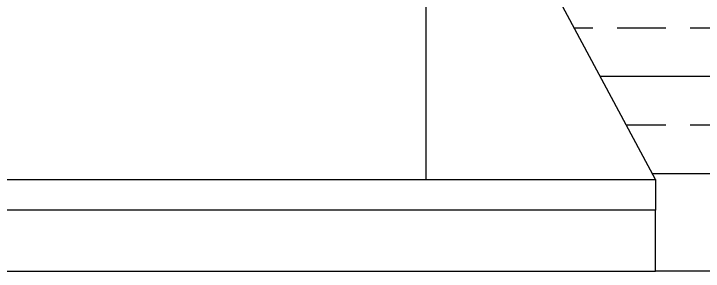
# Model space of a CAD drawing. Extents: x 12152 to 491505, y 111028 to 412681.
# Drawn here: x 162352 to 164603, y 213994 to 214835 of the extents above; entities that cross this region are included whole.
import ezdxf

# ---------------------------------------------------------------- set-up
doc = ezdxf.new("R2010")
doc.units = 0
doc.header["$LTSCALE"] = 1000
doc.header["$MEASUREMENT"] = 0
for name, color, linetype in [('GROUND', 2, 'Continuous'), ('PUB_HATCH', 8, 'Continuous'), ('WALL', 11, 'Continuous'), ('WINDOW', 4, 'Continuous'), ('图框(锁住)', 7, 'Continuous')]:
    doc.layers.add(name, color=color, linetype=linetype)

# ---------------------------------------------------------------- blocks, each defined once
blk = doc.blocks.new('EQWEWQEWQEQEQWEQWE')
at = {"layer": 'PUB_HATCH'}
h = blk.add_hatch(dxfattribs=at)
h.set_pattern_fill('ANSI33', color=256, scale=100, angle=135, style=0)
h.set_pattern_definition([(180, (-3000, 0), (-3e-14, -317.5), []), (180, (-3158.75, 158.75), (-3e-14, -317.5), [158.75, -79.375])])
h.paths.add_polyline_path([(-2192.3, 1500), (-2250, 1500), (-2250, 1400), (-3000, 0), (-1326.2, 0)])
h.paths.add_polyline_path([(-2.2, 1500), (-2192.3, 1500), (-1326.2, 0), (-668.1, 0, 0.188853)])
h.paths.add_polyline_path([(2.2, 1500), (-2.2, 1500, -0.188853), (-668.1, 0), (668.1, 0, -0.188853)])
h.paths.add_polyline_path([(2192.3, 1500), (2.2, 1500, 0.188853), (668.1, 0), (1326.2, 0)])
h.paths.add_polyline_path([(2250, 1400), (2250, 1500), (2192.3, 1500), (1326.2, 0), (3000, 0)])
at = {"layer": 'GROUND'}
for points in [[(3000, 1400), (3000, 0), (-3000, 0), (-3000, 1400)], [(-2250, 1400), (-3000, 0)]]:
    blk.add_lwpolyline(points, dxfattribs=at)
at = {"layer": '图框(锁住)', "color": 0}
blk.add_lwpolyline([(-2250, 1400), (-2250, 1500)], dxfattribs=at)
blk = doc.blocks.new('$DorLib2D$00000127')
at = {"color": 0, "linetype": 'Continuous'}
blk.add_line((0.5, 0.5, -93.75), (-0.5, 0.5, -93.75), dxfattribs=at)

msp = doc.modelspace()

# ---------------------------------------------------------------- linework, layer by layer
at = {"layer": 'WALL', "color": 0}
for p, q in [((164447.1, 214194.2), (162197.1, 214194.2)), ((164447.1, 213994.2), (164447.1, 214194.2)), ((162197.1, 213994.2), (164447.1, 213994.2))]:
    msp.add_line(p, q, dxfattribs=at)
at = {"layer": '图框(锁住)', "color": 0}
msp.add_lwpolyline([(164447.1, 188294.2), (155597.1, 188294.2), (155597.1, 214294.2), (164447.1, 214294.2)], dxfattribs=at)

# ---------------------------------------------------------------- block references
at = {"layer": 'WINDOW', "color": 0, "xscale": -4500, "yscale": 200, "zscale": -4500, "rotation": 180}
msp.add_blockref('$DorLib2D$00000127', (166697.1, 214094.2), dxfattribs=at)
at = {"layer": '图框(锁住)', "color": 0, "xscale": -1, "rotation": 180}
msp.add_blockref('EQWEWQEWQEQEQWEQWE', (166697.1, 215694.2), dxfattribs=at)

doc.saveas('drawing.dxf')
